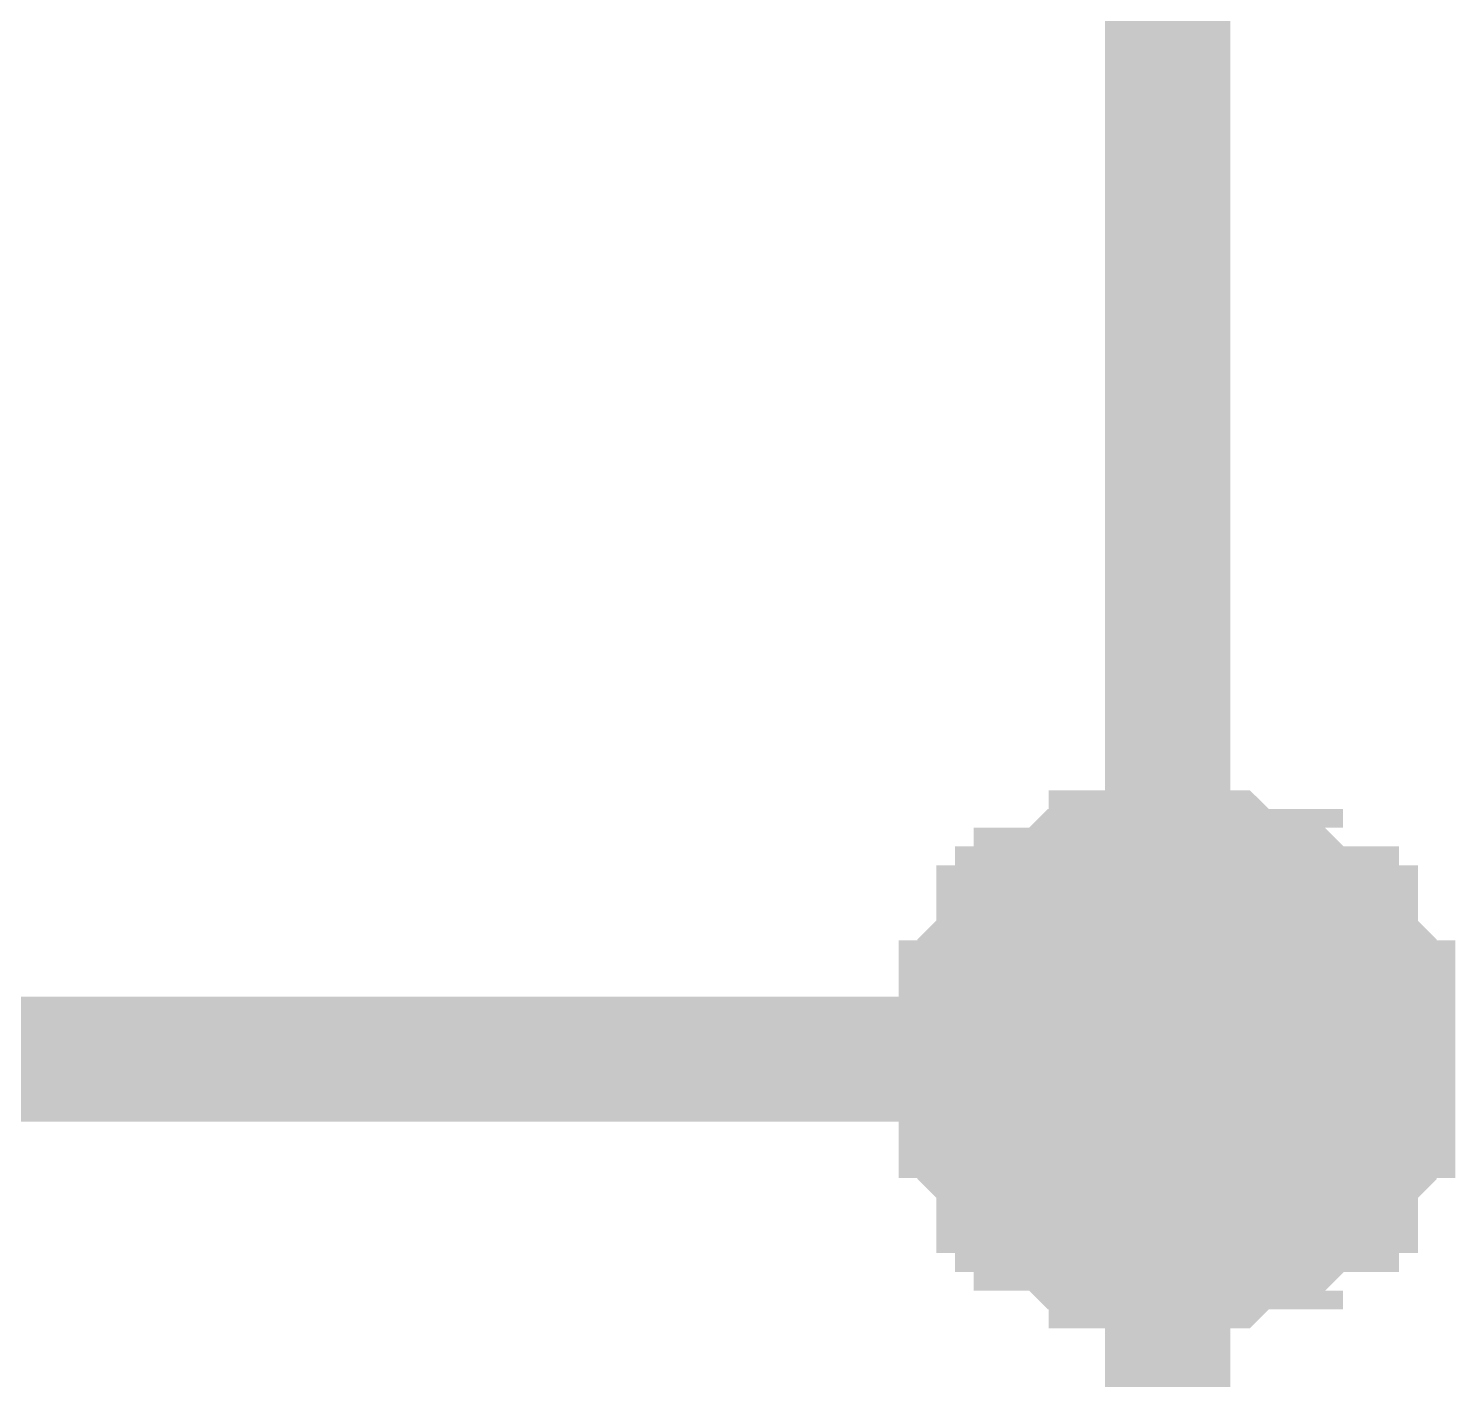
# Model space of a CAD drawing. Header units: millimetres. Extents: x 0 to 841, y 0 to 594.
# Drawn here: x 752.26 to 755.675, y 286.711 to 289.944 of the extents above; entities that cross this region are included whole.
import ezdxf

# ---------------------------------------------------------------- set-up
doc = ezdxf.new("R2010")
doc.units = ezdxf.units.MM
doc.layers.add('Sheet', color=255, linetype='Continuous')

msp = doc.modelspace()

# ---------------------------------------------------------------- linework, layer by layer
at = {"layer": 'Sheet'}
for points, const_width in [([(745.0153, 302.48), (754.9866, 302.48), (754.9866, 297.4941), (754.9866, 292.4632), (754.9866, 287.4773), (754.9866, 282.4914)], 0.2997), ([(754.4925, 287.4773), (754.4925, 287.5222), (754.4925, 287.5222), (754.4925, 287.5672), (754.4925, 287.5672), (754.4925, 287.6121), (754.5374, 287.6121), (754.5374, 287.657), (754.5374, 287.657), (754.5374, 287.7019), (754.5374, 287.7019), (754.5824, 287.7468), (754.5824, 287.7468), (754.5824, 287.7917), (754.6273, 287.7917), (754.6273, 287.7917), (754.6273, 287.8367), (754.6722, 287.8367), (754.6722, 287.8367), (754.6722, 287.8816), (754.7171, 287.8816), (754.7171, 287.8816), (754.762, 287.9265), (754.762, 287.9265), (754.8069, 287.9265), (754.8069, 287.9265), (754.8518, 287.9265), (754.8518, 287.9714), (754.8968, 287.9714), (754.8968, 287.9714), (754.9417, 287.9714), (754.9417, 287.9714), (754.9866, 287.9714)], 0.2997), ([(754.4925, 287.4773), (754.4925, 287.5222), (754.4925, 287.5222), (754.4925, 287.5672), (754.4925, 287.5672), (754.4925, 287.6121), (754.5374, 287.6121), (754.5374, 287.657), (754.5374, 287.657), (754.5374, 287.7019), (754.5374, 287.7019), (754.5824, 287.7468), (754.5824, 287.7468), (754.5824, 287.7917), (754.6273, 287.7917), (754.6273, 287.7917), (754.6273, 287.8367), (754.6722, 287.8367), (754.6722, 287.8367), (754.6722, 287.8816), (754.7171, 287.8816), (754.7171, 287.8816), (754.762, 287.9265), (754.762, 287.9265), (754.8069, 287.9265), (754.8069, 287.9265), (754.8518, 287.9265), (754.8518, 287.9714), (754.8968, 287.9714), (754.8968, 287.9714), (754.9417, 287.9714), (754.9417, 287.9714), (754.9866, 287.9714)], 0.2997), ([(754.4925, 287.4773), (754.4925, 287.5222), (754.4925, 287.5222), (754.4925, 287.5672), (754.4925, 287.5672), (754.4925, 287.6121), (754.5374, 287.6121), (754.5374, 287.657), (754.5374, 287.657), (754.5374, 287.7019), (754.5374, 287.7019), (754.5824, 287.7468), (754.5824, 287.7468), (754.5824, 287.7917), (754.6273, 287.7917), (754.6273, 287.7917), (754.6273, 287.8367), (754.6722, 287.8367), (754.6722, 287.8367), (754.6722, 287.8816), (754.7171, 287.8816), (754.7171, 287.8816), (754.762, 287.9265), (754.762, 287.9265), (754.8069, 287.9265), (754.8069, 287.9265), (754.8518, 287.9265), (754.8518, 287.9714), (754.8968, 287.9714), (754.8968, 287.9714), (754.9417, 287.9714), (754.9417, 287.9714), (754.9866, 287.9714)], 0.2997), ([(754.4925, 287.4773), (754.4925, 287.5222), (754.4925, 287.5222), (754.4925, 287.5672), (754.4925, 287.5672), (754.4925, 287.6121), (754.5374, 287.6121), (754.5374, 287.657), (754.5374, 287.657), (754.5374, 287.7019), (754.5374, 287.7019), (754.5824, 287.7468), (754.5824, 287.7468), (754.5824, 287.7917), (754.6273, 287.7917), (754.6273, 287.7917), (754.6273, 287.8367), (754.6722, 287.8367), (754.6722, 287.8367), (754.6722, 287.8816), (754.7171, 287.8816), (754.7171, 287.8816), (754.762, 287.9265), (754.762, 287.9265), (754.8069, 287.9265), (754.8069, 287.9265), (754.8518, 287.9265), (754.8518, 287.9714), (754.8968, 287.9714), (754.8968, 287.9714), (754.9417, 287.9714), (754.9417, 287.9714), (754.9866, 287.9714)], 0.2997), ([(754.9866, 287.9714), (754.9866, 287.9714)], 0.2997), ([(754.9866, 287.9714), (755.0315, 287.9714), (755.0315, 287.9714), (755.0764, 287.9714), (755.1213, 287.9714), (755.1213, 287.9714), (755.1663, 287.9265), (755.1663, 287.9265), (755.2112, 287.9265), (755.2112, 287.9265), (755.2561, 287.9265), (755.2561, 287.8816), (755.301, 287.8816), (755.301, 287.8816), (755.3459, 287.8367), (755.3459, 287.8367), (755.3908, 287.8367), (755.3908, 287.7917), (755.3908, 287.7917), (755.4358, 287.7917), (755.4358, 287.7468), (755.4358, 287.7468), (755.4807, 287.7019), (755.4807, 287.7019), (755.4807, 287.657), (755.4807, 287.657), (755.4807, 287.6121), (755.5256, 287.6121), (755.5256, 287.5672), (755.5256, 287.5672), (755.5256, 287.5222), (755.5256, 287.5222), (755.5256, 287.4773)], 0.2997), ([(754.9866, 287.9714), (754.9866, 287.9714)], 0.2997), ([(754.9866, 287.9714), (755.0315, 287.9714), (755.0315, 287.9714), (755.0764, 287.9714), (755.1213, 287.9714), (755.1213, 287.9714), (755.1663, 287.9265), (755.1663, 287.9265), (755.2112, 287.9265), (755.2112, 287.9265), (755.2561, 287.9265), (755.2561, 287.8816), (755.301, 287.8816), (755.301, 287.8816), (755.3459, 287.8367), (755.3459, 287.8367), (755.3908, 287.8367), (755.3908, 287.7917), (755.3908, 287.7917), (755.4358, 287.7917), (755.4358, 287.7468), (755.4358, 287.7468), (755.4807, 287.7019), (755.4807, 287.7019), (755.4807, 287.657), (755.4807, 287.657), (755.4807, 287.6121), (755.5256, 287.6121), (755.5256, 287.5672), (755.5256, 287.5672), (755.5256, 287.5222), (755.5256, 287.5222), (755.5256, 287.4773)], 0.2997), ([(754.9866, 287.9714), (754.9866, 287.9714)], 0.2997), ([(754.9866, 287.9714), (755.0315, 287.9714), (755.0315, 287.9714), (755.0764, 287.9714), (755.1213, 287.9714), (755.1213, 287.9714), (755.1663, 287.9265), (755.1663, 287.9265), (755.2112, 287.9265), (755.2112, 287.9265), (755.2561, 287.9265), (755.2561, 287.8816), (755.301, 287.8816), (755.301, 287.8816), (755.3459, 287.8367), (755.3459, 287.8367), (755.3908, 287.8367), (755.3908, 287.7917), (755.3908, 287.7917), (755.4358, 287.7917), (755.4358, 287.7468), (755.4358, 287.7468), (755.4807, 287.7019), (755.4807, 287.7019), (755.4807, 287.657), (755.4807, 287.657), (755.4807, 287.6121), (755.5256, 287.6121), (755.5256, 287.5672), (755.5256, 287.5672), (755.5256, 287.5222), (755.5256, 287.5222), (755.5256, 287.4773)], 0.2997), ([(754.9866, 287.9714), (754.9866, 287.9714)], 0.2997), ([(754.9866, 287.9714), (755.0315, 287.9714), (755.0315, 287.9714), (755.0764, 287.9714), (755.1213, 287.9714), (755.1213, 287.9714), (755.1663, 287.9265), (755.1663, 287.9265), (755.2112, 287.9265), (755.2112, 287.9265), (755.2561, 287.9265), (755.2561, 287.8816), (755.301, 287.8816), (755.301, 287.8816), (755.3459, 287.8367), (755.3459, 287.8367), (755.3908, 287.8367), (755.3908, 287.7917), (755.3908, 287.7917), (755.4358, 287.7917), (755.4358, 287.7468), (755.4358, 287.7468), (755.4807, 287.7019), (755.4807, 287.7019), (755.4807, 287.657), (755.4807, 287.657), (755.4807, 287.6121), (755.5256, 287.6121), (755.5256, 287.5672), (755.5256, 287.5672), (755.5256, 287.5222), (755.5256, 287.5222), (755.5256, 287.4773)], 0.2997), ([(754.4925, 287.4773), (754.4925, 287.5222), (754.4925, 287.5222), (754.4925, 287.5672), (754.4925, 287.5672), (754.4925, 287.6121), (754.5374, 287.6121), (754.5374, 287.657), (754.5374, 287.657), (754.5374, 287.7019), (754.5374, 287.7019), (754.5824, 287.7468), (754.5824, 287.7468), (754.5824, 287.7917), (754.6273, 287.7917), (754.6273, 287.7917), (754.6273, 287.8367), (754.6722, 287.8367), (754.6722, 287.8367), (754.6722, 287.8816), (754.7171, 287.8816), (754.7171, 287.8816), (754.762, 287.9265), (754.762, 287.9265), (754.8069, 287.9265), (754.8069, 287.9265), (754.8518, 287.9265), (754.8518, 287.9714), (754.8968, 287.9714), (754.8968, 287.9714), (754.9417, 287.9714), (754.9417, 287.9714), (754.9866, 287.9714)], 0.0991), ([(754.4925, 287.4773), (754.4925, 287.5222), (754.4925, 287.5222), (754.4925, 287.5672), (754.4925, 287.5672), (754.4925, 287.6121), (754.5374, 287.6121), (754.5374, 287.657), (754.5374, 287.657), (754.5374, 287.7019), (754.5374, 287.7019), (754.5824, 287.7468), (754.5824, 287.7468), (754.5824, 287.7917), (754.6273, 287.7917), (754.6273, 287.7917), (754.6273, 287.8367), (754.6722, 287.8367), (754.6722, 287.8367), (754.6722, 287.8816), (754.7171, 287.8816), (754.7171, 287.8816), (754.762, 287.9265), (754.762, 287.9265), (754.8069, 287.9265), (754.8069, 287.9265), (754.8518, 287.9265), (754.8518, 287.9714), (754.8968, 287.9714), (754.8968, 287.9714), (754.9417, 287.9714), (754.9417, 287.9714), (754.9866, 287.9714)], 0.0991), ([(754.4925, 287.4773), (754.4925, 287.5222), (754.4925, 287.5222), (754.4925, 287.5672), (754.4925, 287.5672), (754.4925, 287.6121), (754.5374, 287.6121), (754.5374, 287.657), (754.5374, 287.657), (754.5374, 287.7019), (754.5374, 287.7019), (754.5824, 287.7468), (754.5824, 287.7468), (754.5824, 287.7917), (754.6273, 287.7917), (754.6273, 287.7917), (754.6273, 287.8367), (754.6722, 287.8367), (754.6722, 287.8367), (754.6722, 287.8816), (754.7171, 287.8816), (754.7171, 287.8816), (754.762, 287.9265), (754.762, 287.9265), (754.8069, 287.9265), (754.8069, 287.9265), (754.8518, 287.9265), (754.8518, 287.9714), (754.8968, 287.9714), (754.8968, 287.9714), (754.9417, 287.9714), (754.9417, 287.9714), (754.9866, 287.9714)], 0.0991), ([(754.4925, 287.4773), (754.4925, 287.5222), (754.4925, 287.5222), (754.4925, 287.5672), (754.4925, 287.5672), (754.4925, 287.6121), (754.5374, 287.6121), (754.5374, 287.657), (754.5374, 287.657), (754.5374, 287.7019), (754.5374, 287.7019), (754.5824, 287.7468), (754.5824, 287.7468), (754.5824, 287.7917), (754.6273, 287.7917), (754.6273, 287.7917), (754.6273, 287.8367), (754.6722, 287.8367), (754.6722, 287.8367), (754.6722, 287.8816), (754.7171, 287.8816), (754.7171, 287.8816), (754.762, 287.9265), (754.762, 287.9265), (754.8069, 287.9265), (754.8069, 287.9265), (754.8518, 287.9265), (754.8518, 287.9714), (754.8968, 287.9714), (754.8968, 287.9714), (754.9417, 287.9714), (754.9417, 287.9714), (754.9866, 287.9714)], 0.0991), ([(754.9866, 287.9714), (754.9866, 287.9714)], 0.0991), ([(754.9866, 287.9714), (755.0315, 287.9714), (755.0315, 287.9714), (755.0764, 287.9714), (755.1213, 287.9714), (755.1213, 287.9714), (755.1663, 287.9265), (755.1663, 287.9265), (755.2112, 287.9265), (755.2112, 287.9265), (755.2561, 287.9265), (755.2561, 287.8816), (755.301, 287.8816), (755.301, 287.8816), (755.3459, 287.8367), (755.3459, 287.8367), (755.3908, 287.8367), (755.3908, 287.7917), (755.3908, 287.7917), (755.4358, 287.7917), (755.4358, 287.7468), (755.4358, 287.7468), (755.4807, 287.7019), (755.4807, 287.7019), (755.4807, 287.657), (755.4807, 287.657), (755.4807, 287.6121), (755.5256, 287.6121), (755.5256, 287.5672), (755.5256, 287.5672), (755.5256, 287.5222), (755.5256, 287.5222), (755.5256, 287.4773)], 0.0991), ([(754.9866, 287.9714), (754.9866, 287.9714)], 0.0991), ([(754.9866, 287.9714), (755.0315, 287.9714), (755.0315, 287.9714), (755.0764, 287.9714), (755.1213, 287.9714), (755.1213, 287.9714), (755.1663, 287.9265), (755.1663, 287.9265), (755.2112, 287.9265), (755.2112, 287.9265), (755.2561, 287.9265), (755.2561, 287.8816), (755.301, 287.8816), (755.301, 287.8816), (755.3459, 287.8367), (755.3459, 287.8367), (755.3908, 287.8367), (755.3908, 287.7917), (755.3908, 287.7917), (755.4358, 287.7917), (755.4358, 287.7468), (755.4358, 287.7468), (755.4807, 287.7019), (755.4807, 287.7019), (755.4807, 287.657), (755.4807, 287.657), (755.4807, 287.6121), (755.5256, 287.6121), (755.5256, 287.5672), (755.5256, 287.5672), (755.5256, 287.5222), (755.5256, 287.5222), (755.5256, 287.4773)], 0.0991), ([(754.9866, 287.9714), (754.9866, 287.9714)], 0.0991), ([(754.9866, 287.9714), (755.0315, 287.9714), (755.0315, 287.9714), (755.0764, 287.9714), (755.1213, 287.9714), (755.1213, 287.9714), (755.1663, 287.9265), (755.1663, 287.9265), (755.2112, 287.9265), (755.2112, 287.9265), (755.2561, 287.9265), (755.2561, 287.8816), (755.301, 287.8816), (755.301, 287.8816), (755.3459, 287.8367), (755.3459, 287.8367), (755.3908, 287.8367), (755.3908, 287.7917), (755.3908, 287.7917), (755.4358, 287.7917), (755.4358, 287.7468), (755.4358, 287.7468), (755.4807, 287.7019), (755.4807, 287.7019), (755.4807, 287.657), (755.4807, 287.657), (755.4807, 287.6121), (755.5256, 287.6121), (755.5256, 287.5672), (755.5256, 287.5672), (755.5256, 287.5222), (755.5256, 287.5222), (755.5256, 287.4773)], 0.0991), ([(754.9866, 287.9714), (754.9866, 287.9714)], 0.0991), ([(754.9866, 287.9714), (755.0315, 287.9714), (755.0315, 287.9714), (755.0764, 287.9714), (755.1213, 287.9714), (755.1213, 287.9714), (755.1663, 287.9265), (755.1663, 287.9265), (755.2112, 287.9265), (755.2112, 287.9265), (755.2561, 287.9265), (755.2561, 287.8816), (755.301, 287.8816), (755.301, 287.8816), (755.3459, 287.8367), (755.3459, 287.8367), (755.3908, 287.8367), (755.3908, 287.7917), (755.3908, 287.7917), (755.4358, 287.7917), (755.4358, 287.7468), (755.4358, 287.7468), (755.4807, 287.7019), (755.4807, 287.7019), (755.4807, 287.657), (755.4807, 287.657), (755.4807, 287.6121), (755.5256, 287.6121), (755.5256, 287.5672), (755.5256, 287.5672), (755.5256, 287.5222), (755.5256, 287.5222), (755.5256, 287.4773)], 0.0991), ([(745.0153, 287.4773), (754.9866, 287.4773)], 0.2997), ([(754.9866, 286.9832), (754.9417, 286.9832), (754.9417, 286.9832), (754.8968, 286.9832), (754.8968, 286.9832), (754.8518, 286.9832), (754.8518, 287.0281), (754.8069, 287.0281), (754.8069, 287.0281), (754.762, 287.0281), (754.762, 287.0281), (754.7171, 287.073), (754.7171, 287.073), (754.6722, 287.073), (754.6722, 287.118), (754.6722, 287.118), (754.6273, 287.118), (754.6273, 287.1629), (754.6273, 287.1629), (754.5824, 287.1629), (754.5824, 287.2078), (754.5824, 287.2078), (754.5374, 287.2527), (754.5374, 287.2527), (754.5374, 287.2976), (754.5374, 287.2976), (754.5374, 287.3426), (754.4925, 287.3426), (754.4925, 287.3875), (754.4925, 287.3875), (754.4925, 287.4324), (754.4925, 287.4324), (754.4925, 287.4773)], 0.2997), ([(754.4925, 287.4773), (754.4925, 287.4773)], 0.2997), ([(754.9866, 286.9832), (754.9417, 286.9832), (754.9417, 286.9832), (754.8968, 286.9832), (754.8968, 286.9832), (754.8518, 286.9832), (754.8518, 287.0281), (754.8069, 287.0281), (754.8069, 287.0281), (754.762, 287.0281), (754.762, 287.0281), (754.7171, 287.073), (754.7171, 287.073), (754.6722, 287.073), (754.6722, 287.118), (754.6722, 287.118), (754.6273, 287.118), (754.6273, 287.1629), (754.6273, 287.1629), (754.5824, 287.1629), (754.5824, 287.2078), (754.5824, 287.2078), (754.5374, 287.2527), (754.5374, 287.2527), (754.5374, 287.2976), (754.5374, 287.2976), (754.5374, 287.3426), (754.4925, 287.3426), (754.4925, 287.3875), (754.4925, 287.3875), (754.4925, 287.4324), (754.4925, 287.4324), (754.4925, 287.4773)], 0.2997), ([(754.4925, 287.4773), (754.4925, 287.4773)], 0.2997), ([(754.9866, 286.9832), (754.9417, 286.9832), (754.9417, 286.9832), (754.8968, 286.9832), (754.8968, 286.9832), (754.8518, 286.9832), (754.8518, 287.0281), (754.8069, 287.0281), (754.8069, 287.0281), (754.762, 287.0281), (754.762, 287.0281), (754.7171, 287.073), (754.7171, 287.073), (754.6722, 287.073), (754.6722, 287.118), (754.6722, 287.118), (754.6273, 287.118), (754.6273, 287.1629), (754.6273, 287.1629), (754.5824, 287.1629), (754.5824, 287.2078), (754.5824, 287.2078), (754.5374, 287.2527), (754.5374, 287.2527), (754.5374, 287.2976), (754.5374, 287.2976), (754.5374, 287.3426), (754.4925, 287.3426), (754.4925, 287.3875), (754.4925, 287.3875), (754.4925, 287.4324), (754.4925, 287.4324), (754.4925, 287.4773)], 0.2997), ([(754.4925, 287.4773), (754.4925, 287.4773)], 0.2997), ([(754.9866, 286.9832), (754.9417, 286.9832), (754.9417, 286.9832), (754.8968, 286.9832), (754.8968, 286.9832), (754.8518, 286.9832), (754.8518, 287.0281), (754.8069, 287.0281), (754.8069, 287.0281), (754.762, 287.0281), (754.762, 287.0281), (754.7171, 287.073), (754.7171, 287.073), (754.6722, 287.073), (754.6722, 287.118), (754.6722, 287.118), (754.6273, 287.118), (754.6273, 287.1629), (754.6273, 287.1629), (754.5824, 287.1629), (754.5824, 287.2078), (754.5824, 287.2078), (754.5374, 287.2527), (754.5374, 287.2527), (754.5374, 287.2976), (754.5374, 287.2976), (754.5374, 287.3426), (754.4925, 287.3426), (754.4925, 287.3875), (754.4925, 287.3875), (754.4925, 287.4324), (754.4925, 287.4324), (754.4925, 287.4773)], 0.2997), ([(754.4925, 287.4773), (754.4925, 287.4773)], 0.2997), ([(755.5256, 287.4773), (755.5256, 287.4324), (755.5256, 287.4324), (755.5256, 287.3875), (755.5256, 287.3875), (755.5256, 287.3426), (755.4807, 287.3426), (755.4807, 287.2976), (755.4807, 287.2976), (755.4807, 287.2527), (755.4807, 287.2527), (755.4358, 287.2078), (755.4358, 287.2078), (755.4358, 287.1629), (755.3908, 287.1629), (755.3908, 287.1629), (755.3908, 287.118), (755.3459, 287.118), (755.3459, 287.118), (755.301, 287.073), (755.301, 287.073), (755.2561, 287.073), (755.2561, 287.0281), (755.2112, 287.0281), (755.2112, 287.0281), (755.1663, 287.0281), (755.1663, 287.0281), (755.1213, 286.9832), (755.1213, 286.9832), (755.0764, 286.9832), (755.0315, 286.9832), (755.0315, 286.9832), (754.9866, 286.9832)], 0.2997), ([(755.5256, 287.4773), (755.5256, 287.4324), (755.5256, 287.4324), (755.5256, 287.3875), (755.5256, 287.3875), (755.5256, 287.3426), (755.4807, 287.3426), (755.4807, 287.2976), (755.4807, 287.2976), (755.4807, 287.2527), (755.4807, 287.2527), (755.4358, 287.2078), (755.4358, 287.2078), (755.4358, 287.1629), (755.3908, 287.1629), (755.3908, 287.1629), (755.3908, 287.118), (755.3459, 287.118), (755.3459, 287.118), (755.301, 287.073), (755.301, 287.073), (755.2561, 287.073), (755.2561, 287.0281), (755.2112, 287.0281), (755.2112, 287.0281), (755.1663, 287.0281), (755.1663, 287.0281), (755.1213, 286.9832), (755.1213, 286.9832), (755.0764, 286.9832), (755.0315, 286.9832), (755.0315, 286.9832), (754.9866, 286.9832)], 0.2997), ([(755.5256, 287.4773), (755.5256, 287.4324), (755.5256, 287.4324), (755.5256, 287.3875), (755.5256, 287.3875), (755.5256, 287.3426), (755.4807, 287.3426), (755.4807, 287.2976), (755.4807, 287.2976), (755.4807, 287.2527), (755.4807, 287.2527), (755.4358, 287.2078), (755.4358, 287.2078), (755.4358, 287.1629), (755.3908, 287.1629), (755.3908, 287.1629), (755.3908, 287.118), (755.3459, 287.118), (755.3459, 287.118), (755.301, 287.073), (755.301, 287.073), (755.2561, 287.073), (755.2561, 287.0281), (755.2112, 287.0281), (755.2112, 287.0281), (755.1663, 287.0281), (755.1663, 287.0281), (755.1213, 286.9832), (755.1213, 286.9832), (755.0764, 286.9832), (755.0315, 286.9832), (755.0315, 286.9832), (754.9866, 286.9832)], 0.2997), ([(755.5256, 287.4773), (755.5256, 287.4324), (755.5256, 287.4324), (755.5256, 287.3875), (755.5256, 287.3875), (755.5256, 287.3426), (755.4807, 287.3426), (755.4807, 287.2976), (755.4807, 287.2976), (755.4807, 287.2527), (755.4807, 287.2527), (755.4358, 287.2078), (755.4358, 287.2078), (755.4358, 287.1629), (755.3908, 287.1629), (755.3908, 287.1629), (755.3908, 287.118), (755.3459, 287.118), (755.3459, 287.118), (755.301, 287.073), (755.301, 287.073), (755.2561, 287.073), (755.2561, 287.0281), (755.2112, 287.0281), (755.2112, 287.0281), (755.1663, 287.0281), (755.1663, 287.0281), (755.1213, 286.9832), (755.1213, 286.9832), (755.0764, 286.9832), (755.0315, 286.9832), (755.0315, 286.9832), (754.9866, 286.9832)], 0.2997), ([(755.5256, 287.4773), (755.5256, 287.4773), (755.5256, 287.4773), (755.5256, 287.4773), (755.5256, 287.4773), (755.5256, 287.4773), (755.5256, 287.4773), (755.5256, 287.4773), (755.5256, 287.4773), (755.5256, 287.4773), (755.5256, 287.4773), (755.5256, 287.4773), (755.5256, 287.4773), (755.5256, 287.4773), (755.5256, 287.4773), (755.5256, 287.4773), (755.5256, 287.4773), (755.5256, 287.4773), (755.5256, 287.4773), (755.5256, 287.4773), (755.5256, 287.4773), (755.5256, 287.4773), (755.5256, 287.4773), (755.5256, 287.4773), (755.5256, 287.4773), (755.5256, 287.4773), (755.5256, 287.4773), (755.5256, 287.4773), (755.5256, 287.4773), (755.5256, 287.4773), (755.5256, 287.4773), (755.5256, 287.4773), (755.5256, 287.4773)], 0.2997), ([(755.5256, 287.4773), (755.5256, 287.4773)], 0.2997), ([(755.5256, 287.4773), (755.5256, 287.4773), (755.5256, 287.4773), (755.5256, 287.4773), (755.5256, 287.4773), (755.5256, 287.4773), (755.5256, 287.4773), (755.5256, 287.4773), (755.5256, 287.4773), (755.5256, 287.4773), (755.5256, 287.4773), (755.5256, 287.4773), (755.5256, 287.4773), (755.5256, 287.4773), (755.5256, 287.4773), (755.5256, 287.4773), (755.5256, 287.4773), (755.5256, 287.4773), (755.5256, 287.4773), (755.5256, 287.4773), (755.5256, 287.4773), (755.5256, 287.4773), (755.5256, 287.4773), (755.5256, 287.4773), (755.5256, 287.4773), (755.5256, 287.4773), (755.5256, 287.4773), (755.5256, 287.4773), (755.5256, 287.4773), (755.5256, 287.4773), (755.5256, 287.4773), (755.5256, 287.4773), (755.5256, 287.4773)], 0.2997), ([(755.5256, 287.4773), (755.5256, 287.4773)], 0.2997), ([(755.5256, 287.4773), (755.5256, 287.4773), (755.5256, 287.4773), (755.5256, 287.4773), (755.5256, 287.4773), (755.5256, 287.4773), (755.5256, 287.4773), (755.5256, 287.4773), (755.5256, 287.4773), (755.5256, 287.4773), (755.5256, 287.4773), (755.5256, 287.4773), (755.5256, 287.4773), (755.5256, 287.4773), (755.5256, 287.4773), (755.5256, 287.4773), (755.5256, 287.4773), (755.5256, 287.4773), (755.5256, 287.4773), (755.5256, 287.4773), (755.5256, 287.4773), (755.5256, 287.4773), (755.5256, 287.4773), (755.5256, 287.4773), (755.5256, 287.4773), (755.5256, 287.4773), (755.5256, 287.4773), (755.5256, 287.4773), (755.5256, 287.4773), (755.5256, 287.4773), (755.5256, 287.4773), (755.5256, 287.4773), (755.5256, 287.4773)], 0.2997), ([(755.5256, 287.4773), (755.5256, 287.4773)], 0.2997), ([(755.5256, 287.4773), (755.5256, 287.4773), (755.5256, 287.4773), (755.5256, 287.4773), (755.5256, 287.4773), (755.5256, 287.4773), (755.5256, 287.4773), (755.5256, 287.4773), (755.5256, 287.4773), (755.5256, 287.4773), (755.5256, 287.4773), (755.5256, 287.4773), (755.5256, 287.4773), (755.5256, 287.4773), (755.5256, 287.4773), (755.5256, 287.4773), (755.5256, 287.4773), (755.5256, 287.4773), (755.5256, 287.4773), (755.5256, 287.4773), (755.5256, 287.4773), (755.5256, 287.4773), (755.5256, 287.4773), (755.5256, 287.4773), (755.5256, 287.4773), (755.5256, 287.4773), (755.5256, 287.4773), (755.5256, 287.4773), (755.5256, 287.4773), (755.5256, 287.4773), (755.5256, 287.4773), (755.5256, 287.4773), (755.5256, 287.4773)], 0.2997), ([(755.5256, 287.4773), (755.5256, 287.4773)], 0.2997), ([(754.9866, 286.9832), (754.9417, 286.9832), (754.9417, 286.9832), (754.8968, 286.9832), (754.8968, 286.9832), (754.8518, 286.9832), (754.8518, 287.0281), (754.8069, 287.0281), (754.8069, 287.0281), (754.762, 287.0281), (754.762, 287.0281), (754.7171, 287.073), (754.7171, 287.073), (754.6722, 287.073), (754.6722, 287.118), (754.6722, 287.118), (754.6273, 287.118), (754.6273, 287.1629), (754.6273, 287.1629), (754.5824, 287.1629), (754.5824, 287.2078), (754.5824, 287.2078), (754.5374, 287.2527), (754.5374, 287.2527), (754.5374, 287.2976), (754.5374, 287.2976), (754.5374, 287.3426), (754.4925, 287.3426), (754.4925, 287.3875), (754.4925, 287.3875), (754.4925, 287.4324), (754.4925, 287.4324), (754.4925, 287.4773)], 0.0991), ([(754.4925, 287.4773), (754.4925, 287.4773)], 0.0991), ([(754.9866, 286.9832), (754.9417, 286.9832), (754.9417, 286.9832), (754.8968, 286.9832), (754.8968, 286.9832), (754.8518, 286.9832), (754.8518, 287.0281), (754.8069, 287.0281), (754.8069, 287.0281), (754.762, 287.0281), (754.762, 287.0281), (754.7171, 287.073), (754.7171, 287.073), (754.6722, 287.073), (754.6722, 287.118), (754.6722, 287.118), (754.6273, 287.118), (754.6273, 287.1629), (754.6273, 287.1629), (754.5824, 287.1629), (754.5824, 287.2078), (754.5824, 287.2078), (754.5374, 287.2527), (754.5374, 287.2527), (754.5374, 287.2976), (754.5374, 287.2976), (754.5374, 287.3426), (754.4925, 287.3426), (754.4925, 287.3875), (754.4925, 287.3875), (754.4925, 287.4324), (754.4925, 287.4324), (754.4925, 287.4773)], 0.0991), ([(754.4925, 287.4773), (754.4925, 287.4773)], 0.0991), ([(754.9866, 286.9832), (754.9417, 286.9832), (754.9417, 286.9832), (754.8968, 286.9832), (754.8968, 286.9832), (754.8518, 286.9832), (754.8518, 287.0281), (754.8069, 287.0281), (754.8069, 287.0281), (754.762, 287.0281), (754.762, 287.0281), (754.7171, 287.073), (754.7171, 287.073), (754.6722, 287.073), (754.6722, 287.118), (754.6722, 287.118), (754.6273, 287.118), (754.6273, 287.1629), (754.6273, 287.1629), (754.5824, 287.1629), (754.5824, 287.2078), (754.5824, 287.2078), (754.5374, 287.2527), (754.5374, 287.2527), (754.5374, 287.2976), (754.5374, 287.2976), (754.5374, 287.3426), (754.4925, 287.3426), (754.4925, 287.3875), (754.4925, 287.3875), (754.4925, 287.4324), (754.4925, 287.4324), (754.4925, 287.4773)], 0.0991), ([(754.4925, 287.4773), (754.4925, 287.4773)], 0.0991), ([(754.9866, 286.9832), (754.9417, 286.9832), (754.9417, 286.9832), (754.8968, 286.9832), (754.8968, 286.9832), (754.8518, 286.9832), (754.8518, 287.0281), (754.8069, 287.0281), (754.8069, 287.0281), (754.762, 287.0281), (754.762, 287.0281), (754.7171, 287.073), (754.7171, 287.073), (754.6722, 287.073), (754.6722, 287.118), (754.6722, 287.118), (754.6273, 287.118), (754.6273, 287.1629), (754.6273, 287.1629), (754.5824, 287.1629), (754.5824, 287.2078), (754.5824, 287.2078), (754.5374, 287.2527), (754.5374, 287.2527), (754.5374, 287.2976), (754.5374, 287.2976), (754.5374, 287.3426), (754.4925, 287.3426), (754.4925, 287.3875), (754.4925, 287.3875), (754.4925, 287.4324), (754.4925, 287.4324), (754.4925, 287.4773)], 0.0991), ([(754.4925, 287.4773), (754.4925, 287.4773)], 0.0991), ([(755.5256, 287.4773), (755.5256, 287.4324), (755.5256, 287.4324), (755.5256, 287.3875), (755.5256, 287.3875), (755.5256, 287.3426), (755.4807, 287.3426), (755.4807, 287.2976), (755.4807, 287.2976), (755.4807, 287.2527), (755.4807, 287.2527), (755.4358, 287.2078), (755.4358, 287.2078), (755.4358, 287.1629), (755.3908, 287.1629), (755.3908, 287.1629), (755.3908, 287.118), (755.3459, 287.118), (755.3459, 287.118), (755.301, 287.073), (755.301, 287.073), (755.2561, 287.073), (755.2561, 287.0281), (755.2112, 287.0281), (755.2112, 287.0281), (755.1663, 287.0281), (755.1663, 287.0281), (755.1213, 286.9832), (755.1213, 286.9832), (755.0764, 286.9832), (755.0315, 286.9832), (755.0315, 286.9832), (754.9866, 286.9832)], 0.0991), ([(755.5256, 287.4773), (755.5256, 287.4324), (755.5256, 287.4324), (755.5256, 287.3875), (755.5256, 287.3875), (755.5256, 287.3426), (755.4807, 287.3426), (755.4807, 287.2976), (755.4807, 287.2976), (755.4807, 287.2527), (755.4807, 287.2527), (755.4358, 287.2078), (755.4358, 287.2078), (755.4358, 287.1629), (755.3908, 287.1629), (755.3908, 287.1629), (755.3908, 287.118), (755.3459, 287.118), (755.3459, 287.118), (755.301, 287.073), (755.301, 287.073), (755.2561, 287.073), (755.2561, 287.0281), (755.2112, 287.0281), (755.2112, 287.0281), (755.1663, 287.0281), (755.1663, 287.0281), (755.1213, 286.9832), (755.1213, 286.9832), (755.0764, 286.9832), (755.0315, 286.9832), (755.0315, 286.9832), (754.9866, 286.9832)], 0.0991), ([(755.5256, 287.4773), (755.5256, 287.4324), (755.5256, 287.4324), (755.5256, 287.3875), (755.5256, 287.3875), (755.5256, 287.3426), (755.4807, 287.3426), (755.4807, 287.2976), (755.4807, 287.2976), (755.4807, 287.2527), (755.4807, 287.2527), (755.4358, 287.2078), (755.4358, 287.2078), (755.4358, 287.1629), (755.3908, 287.1629), (755.3908, 287.1629), (755.3908, 287.118), (755.3459, 287.118), (755.3459, 287.118), (755.301, 287.073), (755.301, 287.073), (755.2561, 287.073), (755.2561, 287.0281), (755.2112, 287.0281), (755.2112, 287.0281), (755.1663, 287.0281), (755.1663, 287.0281), (755.1213, 286.9832), (755.1213, 286.9832), (755.0764, 286.9832), (755.0315, 286.9832), (755.0315, 286.9832), (754.9866, 286.9832)], 0.0991), ([(755.5256, 287.4773), (755.5256, 287.4324), (755.5256, 287.4324), (755.5256, 287.3875), (755.5256, 287.3875), (755.5256, 287.3426), (755.4807, 287.3426), (755.4807, 287.2976), (755.4807, 287.2976), (755.4807, 287.2527), (755.4807, 287.2527), (755.4358, 287.2078), (755.4358, 287.2078), (755.4358, 287.1629), (755.3908, 287.1629), (755.3908, 287.1629), (755.3908, 287.118), (755.3459, 287.118), (755.3459, 287.118), (755.301, 287.073), (755.301, 287.073), (755.2561, 287.073), (755.2561, 287.0281), (755.2112, 287.0281), (755.2112, 287.0281), (755.1663, 287.0281), (755.1663, 287.0281), (755.1213, 286.9832), (755.1213, 286.9832), (755.0764, 286.9832), (755.0315, 286.9832), (755.0315, 286.9832), (754.9866, 286.9832)], 0.0991), ([(755.5256, 287.4773), (755.5256, 287.4773), (755.5256, 287.4773), (755.5256, 287.4773), (755.5256, 287.4773), (755.5256, 287.4773), (755.5256, 287.4773), (755.5256, 287.4773), (755.5256, 287.4773), (755.5256, 287.4773), (755.5256, 287.4773), (755.5256, 287.4773), (755.5256, 287.4773), (755.5256, 287.4773), (755.5256, 287.4773), (755.5256, 287.4773), (755.5256, 287.4773), (755.5256, 287.4773), (755.5256, 287.4773), (755.5256, 287.4773), (755.5256, 287.4773), (755.5256, 287.4773), (755.5256, 287.4773), (755.5256, 287.4773), (755.5256, 287.4773), (755.5256, 287.4773), (755.5256, 287.4773), (755.5256, 287.4773), (755.5256, 287.4773), (755.5256, 287.4773), (755.5256, 287.4773), (755.5256, 287.4773), (755.5256, 287.4773)], 0.0991), ([(755.5256, 287.4773), (755.5256, 287.4773)], 0.0991), ([(755.5256, 287.4773), (755.5256, 287.4773), (755.5256, 287.4773), (755.5256, 287.4773), (755.5256, 287.4773), (755.5256, 287.4773), (755.5256, 287.4773), (755.5256, 287.4773), (755.5256, 287.4773), (755.5256, 287.4773), (755.5256, 287.4773), (755.5256, 287.4773), (755.5256, 287.4773), (755.5256, 287.4773), (755.5256, 287.4773), (755.5256, 287.4773), (755.5256, 287.4773), (755.5256, 287.4773), (755.5256, 287.4773), (755.5256, 287.4773), (755.5256, 287.4773), (755.5256, 287.4773), (755.5256, 287.4773), (755.5256, 287.4773), (755.5256, 287.4773), (755.5256, 287.4773), (755.5256, 287.4773), (755.5256, 287.4773), (755.5256, 287.4773), (755.5256, 287.4773), (755.5256, 287.4773), (755.5256, 287.4773), (755.5256, 287.4773)], 0.0991), ([(755.5256, 287.4773), (755.5256, 287.4773)], 0.0991), ([(755.5256, 287.4773), (755.5256, 287.4773), (755.5256, 287.4773), (755.5256, 287.4773), (755.5256, 287.4773), (755.5256, 287.4773), (755.5256, 287.4773), (755.5256, 287.4773), (755.5256, 287.4773), (755.5256, 287.4773), (755.5256, 287.4773), (755.5256, 287.4773), (755.5256, 287.4773), (755.5256, 287.4773), (755.5256, 287.4773), (755.5256, 287.4773), (755.5256, 287.4773), (755.5256, 287.4773), (755.5256, 287.4773), (755.5256, 287.4773), (755.5256, 287.4773), (755.5256, 287.4773), (755.5256, 287.4773), (755.5256, 287.4773), (755.5256, 287.4773), (755.5256, 287.4773), (755.5256, 287.4773), (755.5256, 287.4773), (755.5256, 287.4773), (755.5256, 287.4773), (755.5256, 287.4773), (755.5256, 287.4773), (755.5256, 287.4773)], 0.0991), ([(755.5256, 287.4773), (755.5256, 287.4773)], 0.0991), ([(755.5256, 287.4773), (755.5256, 287.4773), (755.5256, 287.4773), (755.5256, 287.4773), (755.5256, 287.4773), (755.5256, 287.4773), (755.5256, 287.4773), (755.5256, 287.4773), (755.5256, 287.4773), (755.5256, 287.4773), (755.5256, 287.4773), (755.5256, 287.4773), (755.5256, 287.4773), (755.5256, 287.4773), (755.5256, 287.4773), (755.5256, 287.4773), (755.5256, 287.4773), (755.5256, 287.4773), (755.5256, 287.4773), (755.5256, 287.4773), (755.5256, 287.4773), (755.5256, 287.4773), (755.5256, 287.4773), (755.5256, 287.4773), (755.5256, 287.4773), (755.5256, 287.4773), (755.5256, 287.4773), (755.5256, 287.4773), (755.5256, 287.4773), (755.5256, 287.4773), (755.5256, 287.4773), (755.5256, 287.4773), (755.5256, 287.4773)], 0.0991), ([(755.5256, 287.4773), (755.5256, 287.4773)], 0.0991)]:
    msp.add_lwpolyline(points, dxfattribs=dict(at, const_width=const_width))
at = {"layer": 'Sheet', "const_width": 0.508}
msp.add_lwpolyline([(754.746, 287.5, 1), (755.254, 287.5, 1)], format="xyb", close=True, dxfattribs=at)

doc.saveas('drawing.dxf')
